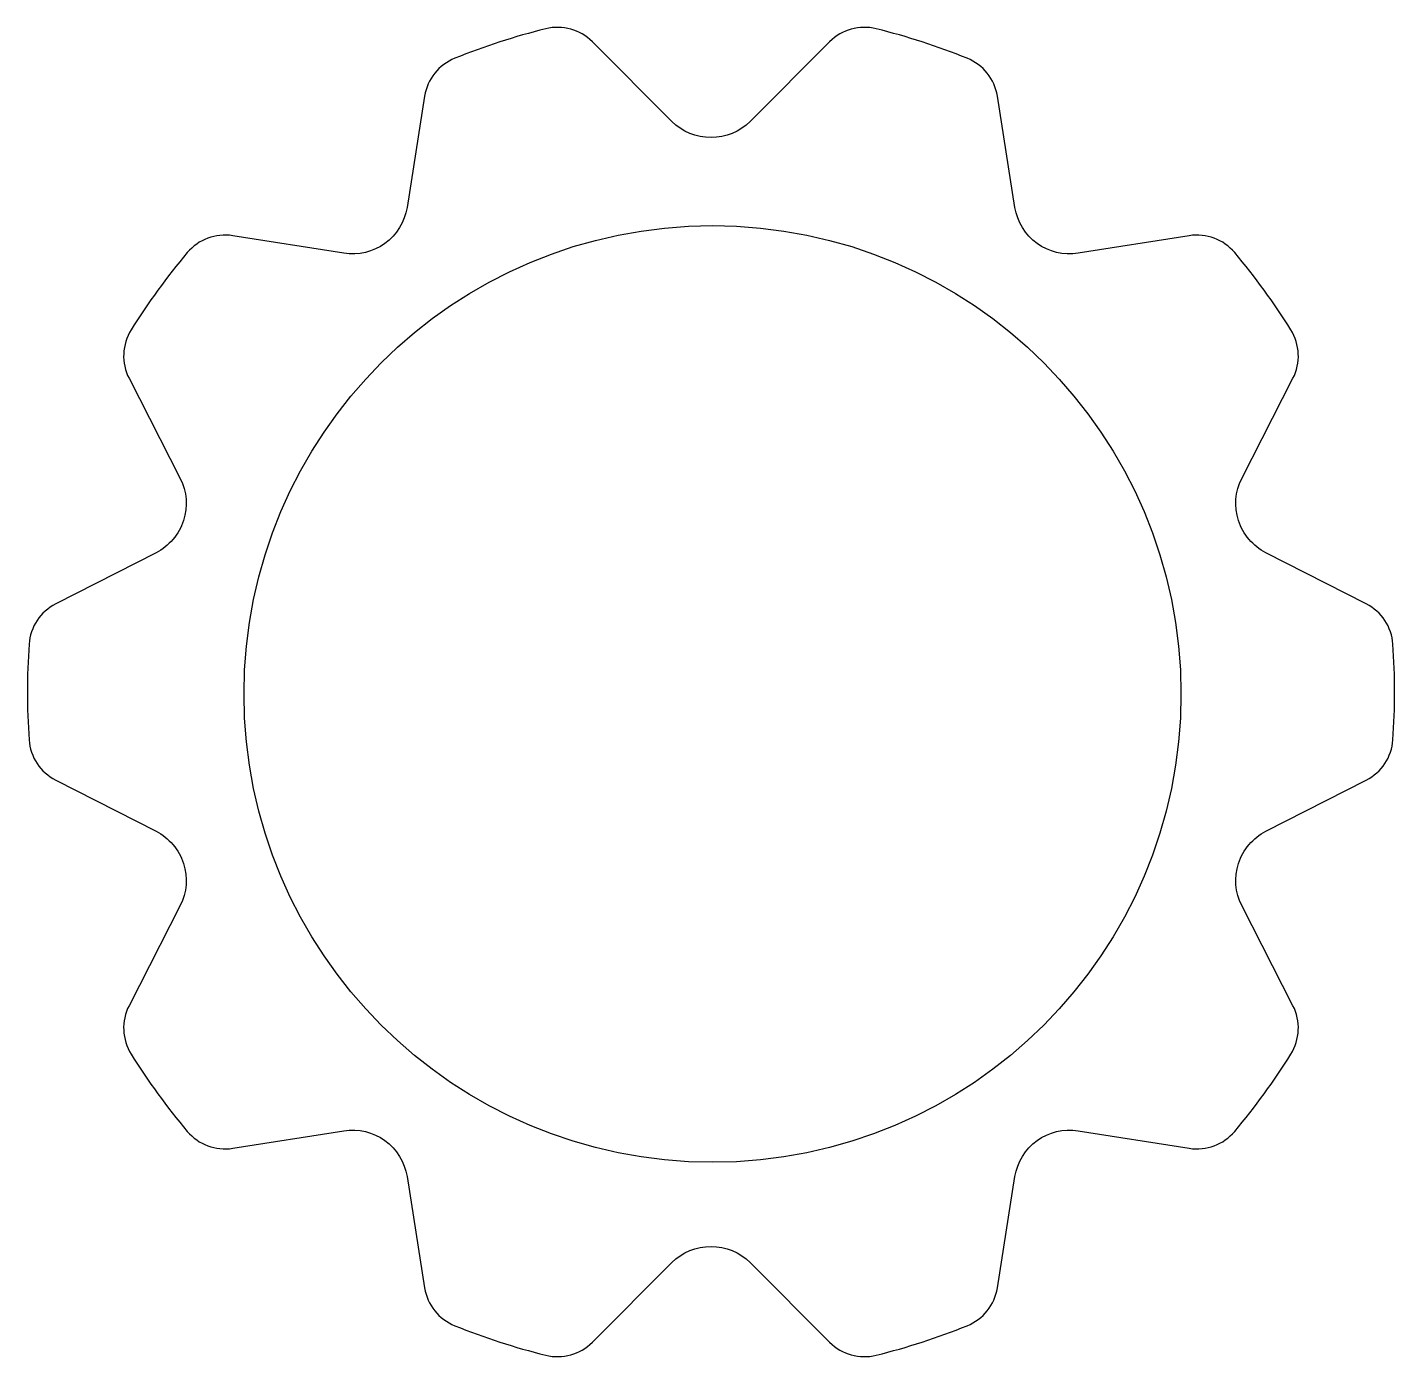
# Model space of a CAD drawing. Header units: millimetres. Extents: x -56 to 56, y -54 to 54.
import ezdxf

# ---------------------------------------------------------------- set-up
doc = ezdxf.new("R2010")
doc.units = ezdxf.units.MM

msp = doc.modelspace()

# ---------------------------------------------------------------- linework, layer by layer
msp.add_lwpolyline([(47.16, -29.46, 0.263246), (47.33, -25.52), (43.17, -17.37, -0.414214), (45.13, -11.33), (53.29, -7.17, 0.263246), (55.46, -3.89, 0.034982), (55.46, 3.89, 0.263246), (53.29, 7.17), (45.13, 11.33, -0.414214), (43.17, 17.37), (47.33, 25.52, 0.263246), (47.16, 29.46, 0.034982), (42.59, 35.74, 0.263246), (38.9, 37.12), (29.86, 35.69, -0.414214), (24.72, 39.42), (23.29, 48.47, 0.263246), (20.83, 51.55, 0.034982), (13.44, 53.95, 0.263246), (9.65, 52.9), (3.18, 46.42, -0.414214), (-3.18, 46.42), (-9.65, 52.9, 0.263246), (-13.44, 53.95, 0.034982), (-20.83, 51.55, 0.263246), (-23.29, 48.47), (-24.72, 39.42, -0.414214), (-29.86, 35.69), (-38.9, 37.12, 0.263246), (-42.59, 35.74, 0.034982), (-47.16, 29.46, 0.263246), (-47.33, 25.52), (-43.17, 17.37, -0.414214), (-45.13, 11.33), (-53.29, 7.17, 0.263246), (-55.46, 3.89, 0.034982), (-55.46, -3.89, 0.263246), (-53.29, -7.17), (-45.13, -11.33, -0.414214), (-43.17, -17.37), (-47.33, -25.52, 0.263246), (-47.16, -29.46, 0.034982), (-42.59, -35.74, 0.263246), (-38.9, -37.12), (-29.86, -35.69, -0.414214), (-24.72, -39.42), (-23.29, -48.47, 0.263246), (-20.83, -51.55, 0.034982), (-13.44, -53.95, 0.263246), (-9.65, -52.9), (-3.18, -46.42, -0.414214), (3.18, -46.42), (9.65, -52.9, 0.263246), (13.44, -53.95, 0.034982), (20.83, -51.55, 0.263246), (23.29, -48.47), (24.72, -39.42, -0.414214), (29.86, -35.69), (38.9, -37.12, 0.263246), (42.59, -35.74, 0.034982)], format="xyb", close=True)
msp.add_circle((0.12, -0.16), 38.1)

doc.saveas('drawing.dxf')
